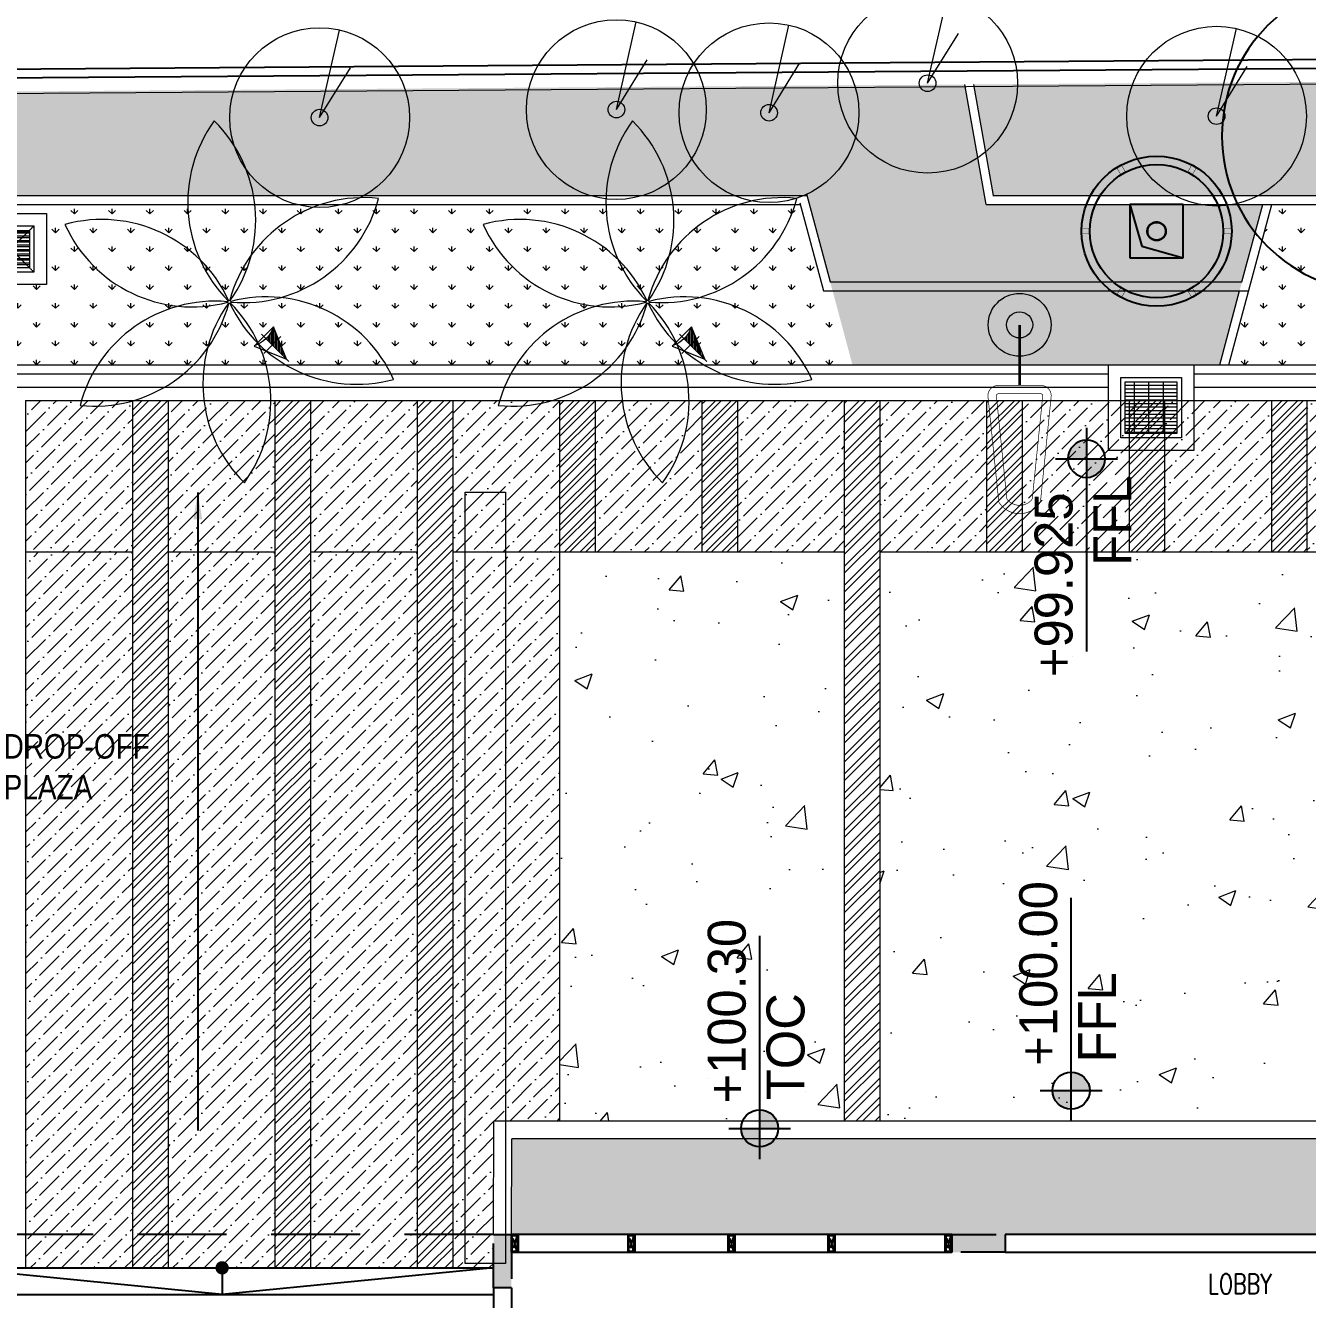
# Model space of a CAD drawing. Header units: millimetres. Extents: x 7964926 to 16080295, y -6277184 to -2986664.
# Drawn here: x 8221089 to 8235493, y -3090663 to -3076344 of the extents above; entities that cross this region are included whole.
import ezdxf

# ---------------------------------------------------------------- set-up
doc = ezdxf.new("R2010")
doc.units = ezdxf.units.MM
doc.header["$LTSCALE"] = 2000
doc.header["$MEASUREMENT"] = 0
for name, pattern in [('( Hidden )', [0.375, 0.25, -0.125]), ('1', [0, 0, 0]), ('DASHDOT', [1, 0.5, -0.25, 0, -0.25]), ('DASHED2', [0.375, 0.25, -0.125]), ('HIDDEN', [0.375, 0.25, -0.125])]:
    doc.linetypes.add(name, pattern=pattern)
for name, color, linetype in [('a-col', 8, 'DASHED2'), ('a-ele 0', 8, 'Continuous'), ('a-ele 1', 8, 'Continuous'), ('a-furniture', 37, 'Continuous'), ('a-hatch', 8, 'Continuous'), ('a-parapet', 1, 'Continuous'), ('a-stair', 1, 'Continuous'), ('a-text m', 8, 'Continuous'), ('a-wall', 8, 'Continuous'), ('L - proposed trees', 74, 'Continuous'), ('L-FL', 7, 'Continuous'), ('PS$RCP', 8, 'DASHDOT')]:
    doc.layers.add(name, color=color, linetype=linetype)
for name, color, linetype, lineweight in [('L - paving', 9, 'Continuous', 5), ('L- existing trees', 76, 'Continuous', 18), ('L-CHAMBERS', 50, 'Continuous', 5), ('L-compound wall', 7, 'Continuous', 20), ('L-ELE 2', 30, 'Continuous', 15), ('L-ELE 4', 27, 'Continuous', 9), ('L-HATCH-1', 9, 'Continuous', 5), ('L-kerb', 24, 'Continuous', 13), ('L-lights', 213, 'Continuous', 0), ('L-Paver 400x400', 250, '1', 13), ('L-SHRUBS', 96, 'Continuous', 18), ('L-TEXT', 7, 'Continuous', 20)]:
    doc.layers.add(name, color=color, linetype=linetype, lineweight=lineweight)
doc.styles.add('a-100 txt m', font='romans.shx', dxfattribs={"width": 0.75, "height": 300})
doc.styles.add('Arial narrow', font='ARIALN.TTF')
doc.styles.add('Century Gothic', font='GOTHIC.TTF')
doc.styles.add('romans', font='romans.shx', dxfattribs={"width": 0.75})
doc.styles.get("Standard").update_dxf_attribs({"font": 'romans.shx', "width": 0.75})
doc.dimstyles.new('PS$ 200', dxfattribs={"dimscale": 0, "dimtxt": 400, "dimasz": 300, "dimexe": 25, "dimexo": 10, "dimgap": 25, "dimtad": 1, "dimdec": 0, "dimrnd": 25, "dimzin": 0, "dimdsep": 46, "dimtxsty": 'romans', "dimcen": 0.09, "dimclrd": 253, "dimclre": 253, "dimclrt": 4, "dimadec": 3, "dimazin": 0, "dimtfac": 1, "dimtdec": 0, "dimtix": 1, "dimtmove": 1, "dimatfit": 3, "dimfxl": 1, "dimtolj": 1, "dimtzin": 0, "dimarcsym": 0})
pattern_1 = [(90, (4489.36, -1e-05), (-212.1320343, 212.1320343), [56.25, -368.014069]), (45, (4489.36, -1e-05), (-212.132034, 212.132034), [56.25, -243.75]), (135, (4489.36, -1e-05), (-212.132034, -212.132034), [56.25, -243.75])]
pattern_2 = [(45, (0.76, 1106.92), (66.2912607, 243.067956), [312.5, -62.5, 0, -62.5])]
pattern_3 = [(50, (0, 0), (1972.4655, -172.56837), [206.25, -2268.75]), (355, (0, 0), (-381.56617, 2068.52837), [165, -1815]), (100.451444, (164.4, -14.4), (1590.89933, 1895.95998), [175.28553, -1928.1408]), (46.1842, (0, 550), (2934.91366, -455.178), [309.375, -3403.125]), (96.635635, (244.6, 512), (2570.32035, 2678.82615), [262.9284, -2892.2128]), (351.184164, (0, 550), (2570.3203, 2678.8262), [247.5, -2722.5]), (21, (275, 412.5), (1641.4944, -1107.20195), [206.25, -2268.75]), (326, (275, 412.5), (669.11716, 1994.16262), [165, -1815]), (71.451445, (411.8, 320.2), (2310.61154, 886.96067), [175.2855, -1928.1408]), (37.5, (0, 0), (33.4396, 915.4581), [0, -1793, 0, -1842.5, 0, -1821.875]), (7.5, (0, 0), (723.44123, 1084.63221), [0, -1050.5, 0, -1751.75, 0, -694.375]), (327.5, (-613.25, 0), (1468.0117, -62.0259), [0, -687.5, 0, -2145, 0, -2846.25]), (317.5, (-888.2, 0), (1603.76197, 275.2887), [0, -893.75, 0, -1424.5, 0, -2021.25])]
pattern_4 = [(45, (0, 0), (-106.0660172, 106.0660172), []), (45, (0, 75), (-106.0660172, 106.0660172), [])]
pattern_5 = [(45, (0, 0), (-88.3883476, 88.3883476), []), (45, (0, 62.5), (-88.3883476, 88.3883476), [])]

# ---------------------------------------------------------------- blocks, each defined once
blk = doc.blocks.new('ertrt')
at = {"layer": 'L- existing trees', "color": 76, "lineweight": 5, "ltscale": 100}
for q in [(0.0672, 0.2962), (0.1038, 0.1682)]:
    blk.add_line((0, 0), q, dxfattribs=at)
blk.add_circle((0, 0), 0.3038, dxfattribs=at)
at = {"layer": 'L- existing trees', "color": 42, "lineweight": 5, "ltscale": 100}
blk.add_circle((0, 0), 0.0281, dxfattribs=at)
blk = doc.blocks.new('tree14 pp')
at = {"layer": 'L - proposed trees', "ltscale": 2000}
for radius in [1275, 143]:
    blk.add_circle((-1173, 1331), radius, dxfattribs=at)
blk = doc.blocks.new('CLUB HOUSE')
at = {"layer": 'a-hatch'}
h = blk.add_hatch(color=256, dxfattribs=at)
h.dxf.hatch_style = 1
h.paths.add_polyline_path([(8249276, -3207067), (8249076, -3207067), (8249076, -3207667), (8249276, -3207667)])
h = blk.add_hatch(color=256, dxfattribs=at)
h.dxf.hatch_style = 1
h.paths.add_polyline_path([(8254226, -3207067), (8254226, -3207267), (8254826, -3207267), (8254826, -3207067)])
at = {"layer": 'a-col'}
for points in [[(8249076, -3207067), (8249276, -3207067), (8249276, -3207667), (8249076, -3207667)], [(8254826, -3207067), (8254826, -3207267), (8254226, -3207267), (8254226, -3207067)]]:
    blk.add_lwpolyline(points, close=True, dxfattribs=at)
at = {"layer": 'a-ele 0', "linetype": 'HIDDEN', "ltscale": 0.3}
for p, q in [((8249341, -3207077), (8249286, -3207257)), ((8249341, -3207257), (8249286, -3207077)), ((8250653, -3207077), (8250598, -3207257)), ((8250653, -3207257), (8250598, -3207077)), ((8251778, -3207077), (8251723, -3207257)), ((8251778, -3207257), (8251723, -3207077)), ((8252903, -3207077), (8252848, -3207257)), ((8252903, -3207257), (8252848, -3207077)), ((8254216, -3207077), (8254161, -3207257)), ((8254216, -3207257), (8254161, -3207077))]:
    blk.add_line(p, q, dxfattribs=at)
at = {"layer": 'a-ele 0', "color": 30}
for points in [[(8249276, -3207067), (8249351, -3207067), (8249351, -3207267), (8249276, -3207267)], [(8249286, -3207077), (8249341, -3207077), (8249341, -3207257), (8249286, -3207257)], [(8250588, -3207067), (8250663, -3207067), (8250663, -3207267), (8250588, -3207267)], [(8250598, -3207077), (8250653, -3207077), (8250653, -3207257), (8250598, -3207257)], [(8251713, -3207067), (8251788, -3207067), (8251788, -3207267), (8251713, -3207267)], [(8251723, -3207077), (8251778, -3207077), (8251778, -3207257), (8251723, -3207257)], [(8252838, -3207067), (8252913, -3207067), (8252913, -3207267), (8252838, -3207267)], [(8252848, -3207077), (8252903, -3207077), (8252903, -3207257), (8252848, -3207257)], [(8254151, -3207067), (8254226, -3207067), (8254226, -3207267), (8254151, -3207267)], [(8254161, -3207077), (8254216, -3207077), (8254216, -3207257), (8254161, -3207257)]]:
    blk.add_lwpolyline(points, close=True, dxfattribs=at)
at = {"layer": 'a-ele 1', "linetype": 'HIDDEN', "ltscale": 2}
blk.add_line((8249076, -3207067), (8242976, -3207067), dxfattribs=at)
at = {"layer": 'a-ele 1', "linetype": 'HIDDEN', "ltscale": 1000}
for points in [[(8242976, -3207442), (8249076, -3207442)], [(8242976, -3207742), (8249076, -3207742)]]:
    blk.add_lwpolyline(points, dxfattribs=at)
at = {"layer": 'a-parapet'}
for points in [[(8254226, -3207067), (8249276, -3207067)], [(8249276, -3207267), (8254226, -3207267)]]:
    blk.add_lwpolyline(points, dxfattribs=at)
at = {"layer": 'a-stair'}
for p, q in [((8246026, -3207742), (8242976, -3207442)), ((8249076, -3207442), (8246026, -3207742)), ((8246026, -3207442), (8246026, -3207742))]:
    blk.add_line(p, q, dxfattribs=at)
at = {"layer": 'a-stair', "const_width": 75}
blk.add_lwpolyline([(8245993, -3207424, -1), (8246058, -3207461, -1)], format="xyb", close=True, dxfattribs=at)
at = {"layer": 'a-wall'}
for p, q in [((8249076, -3207067), (8249276, -3207067)), ((8261026, -3207067), (8254826, -3207067)), ((8254426, -3207267), (8254426, -3207267)), ((8254826, -3207267), (8260426, -3207267)), ((8249076, -3207667), (8249076, -3208492)), ((8249276, -3207667), (8249276, -3209142))]:
    blk.add_line(p, q, dxfattribs=at)
blk = doc.blocks.new('finish lvl')
h = blk.add_hatch(color=256)
edge = h.paths.add_edge_path()
edge.add_ellipse((0.0378, 0.003), major_axis=(-0.0305, 0.0305), ratio=1, start_angle=-45, end_angle=45)
edge.add_line((-0.0053, 0.003), (0.0378, 0.003))
edge.add_line((0.0378, 0.003), (0.0378, 0.0461))
edge = h.paths.add_edge_path()
edge.add_ellipse((0.0378, 0.003), major_axis=(-0.0305, 0.0305), ratio=1, start_angle=135, end_angle=225)
edge.add_line((0.0809, 0.003), (0.0378, 0.003))
edge.add_line((0.0378, 0.003), (0.0378, -0.0401))
for p, q in [((0.0378, 0.0748), (0.0378, -0.0688)), ((-0.034, 0.003), (0.4857, 0.003))]:
    blk.add_line(p, q)
blk.add_ellipse((0.0378, 0.003), major_axis=(-0.0305, 0.0305), ratio=1, start_param=1.570796326794534, end_param=7.85398163397412)
at = {"layer": 'L-FL'}
for tag, p in [('%%P0.00', (0.1256, 0.0357)), ('FIN.LVL.', (0.1075, -0.103))]:
    blk.add_attdef(tag, p, '', height=0.08, dxfattribs=at)
blk = doc.blocks.new('CHAMBERS')
at = {"layer": 'L-Paver 400x400', "true_color": 0x636466}
h = blk.add_hatch(dxfattribs=at)
h.set_pattern_fill('ANSI32', color=251, scale=135, angle=315)
h.set_pattern_definition([(0, (0.48, 1.42), (1e-14, 50.625), []), (0, (17.355, -15.46), (1e-14, 50.625), [])])
h.paths.add_polyline_path([(7999084, -3148058), (7998664, -3148058), (7998664, -3148478), (7999084, -3148478)])
at = {"layer": 'L-CHAMBERS', "color": 42}
for points in [[(7999274, -3148668), (7998474, -3148668), (7998474, -3147868), (7999274, -3147868)], [(7999134, -3148528), (7998614, -3148528), (7998614, -3148008), (7999134, -3148008)], [(7999084, -3148478), (7998664, -3148478), (7998664, -3148058), (7999084, -3148058)]]:
    blk.add_lwpolyline(points, close=True, dxfattribs=at)
at = {"layer": 'L-Paver 400x400', "color": 251, "linetype": '( Hidden )', "ltscale": 0.005, "true_color": 0x636466}
for p, q in [((7998614, -3148008), (7999134, -3148528)), ((7998614, -3148528), (7999134, -3148008))]:
    blk.add_line(p, q, dxfattribs=at)
blk = doc.blocks.new('A$C3B983C50')
at = {"layer": 'PS$RCP', "linetype": 'ByBlock', "const_width": 5}
for points in [[(-396, 746), (-349, 665)], [(396, 746), (349, 665)], [(-448, 716), (-401, 635)], [(448, 716), (401, 635)], [(-844, 30), (-750, 30)], [(844, 30), (750, 30)], [(-844, -30), (-750, -30)], [(844, -30), (750, -30)], [(-448, -716), (-401, -635)], [(-396, -746), (-349, -665)], [(396, -746), (349, -665)], [(448, -716), (401, -635)]]:
    blk.add_lwpolyline(points, dxfattribs=at)
at = {"layer": 'PS$RCP', "color": 47, "linetype": 'ByBlock'}
blk.add_lwpolyline([(-300, -300), (300, -300), (300, 300), (-300, 300)], close=True, dxfattribs=at)
blk.add_lwpolyline([(-300, 300), (-167, -169), (300, -300)], dxfattribs=at)
at = {"layer": 'PS$RCP', "linetype": 'Continuous'}
for radius in [844, 750]:
    blk.add_circle((0, 0), radius, dxfattribs=at)
at = {"layer": 'PS$RCP', "color": 47, "linetype": 'ByBlock'}
for radius in [105, 100]:
    blk.add_circle((0, 0), radius, dxfattribs=at)
blk = doc.blocks.new('cb 1')
at = {"layer": 'L-Paver 400x400', "true_color": 0x636466}
h = blk.add_hatch(dxfattribs=at)
h.set_pattern_fill('GRATE', color=251, scale=1300)
h.paths.add_polyline_path([(8080578, -3139540), (8079998, -3139540), (8079998, -3140120), (8080578, -3140120)])
at = {"layer": 'L-CHAMBERS', "color": 8}
blk.add_lwpolyline([(8079808, -3140310), (8080768, -3140310), (8080768, -3139350), (8079808, -3139350)], close=True, dxfattribs=at)
at = {"layer": 'L-CHAMBERS', "color": 37}
for points in [[(8079948, -3140170), (8080628, -3140170), (8080628, -3139490), (8079948, -3139490)], [(8079998, -3140120), (8080578, -3140120), (8080578, -3139540), (8079998, -3139540)]]:
    blk.add_lwpolyline(points, close=True, dxfattribs=at)
blk = doc.blocks.new('street light')
at = {"color": 6, "const_width": 7.65, "elevation": 0}
for points in [[(2710614, 3155396), (2709433, 3155516, 0.453669), (2709303, 3155402), (2709303, 3154921, 0.453669), (2709433, 3154807), (2710614, 3154928)], [(2710581, 3155304), (2709421, 3155422, 0.466706), (2709397, 3155402), (2709397, 3154921, 0.466706), (2709421, 3154901), (2710581, 3155019)], [(2710614, 3154928, 0.558552), (2710614, 3155396)], [(2710581, 3155019, 0.489568), (2710581, 3155304, 0.489568)]]:
    blk.add_lwpolyline(points, format="xyb", dxfattribs=at)
at = {"color": 6, "const_width": 30.6, "elevation": 0}
blk.add_lwpolyline([(2709303, 3155162), (2708622, 3155162)], dxfattribs=at)
at = {"color": 6}
for radius in [353, 147]:
    blk.add_circle((2708622, 3155162, 0), radius, dxfattribs=at)
blk = doc.blocks.new('Shrub uplighter')
h = blk.add_hatch()
h.set_pattern_fill('ANSI31', color=256, scale=344.25, style=0)
h.set_pattern_definition([(45, (-3501134.188, -320471.352), (-30.4276887, 30.4276887), [])])
edge = h.paths.add_edge_path()
edge.add_arc((1745, 0), 876, 153.0889, 180)
edge.add_line((869, 0), (27, 0))
edge.add_line((27, 0), (963, 397))
blk.add_lwpolyline([(27, 0), (963, 397), (963, -399)], close=True)
for points in [[(963, -399), (963, 397)], [(-67, 0), (1058, 0)], [(608, -355), (608, 355)]]:
    blk.add_lwpolyline(points)
blk.add_arc((1745, 0), 876, 153.0889, 206.9111)
blk = doc.blocks.new('plam 1')
at = {"layer": 'L- existing trees'}
blk.add_circle((18691.2433, 10681.5031), 0.0126, dxfattribs=at)
for centre, major_axis, start_param, end_param in [((18692.1848, 10682.0071), (-0.7552, 0.7552), -0.142479, 1.26504), ((18690.5995, 10682.3586), (-0.7571, 0.7571), 3.0131, 4.416231), ((18691.2776, 10682.5705), (-0.7552, 0.7552), 0.904718, 2.312237), ((18690.1805, 10681.3733), (-0.7571, 0.7571), 4.060297, 5.463429), ((18692.1505, 10680.9397), (-0.7552, 0.7552), -1.189677, 0.217842), ((18691.6623, 10682.4884), (-0.7571, 0.7571), 1.965902, 3.369034), ((18690.8243, 10680.5177), (-0.7571, 0.7571), -1.175691, 0.227441), ((18690.3361, 10682.0665), (-0.7552, 0.7552), 1.951916, 3.359435), ((18691.8871, 10680.6476), (-0.7571, 0.7571), -0.128493, 1.274639), ((18690.3017, 10680.9991), (-0.7552, 0.7552), 2.999113, 4.406632), ((18691.209, 10680.4357), (-0.7552, 0.7552), 4.046311, 5.45383), ((18692.3061, 10681.6329), (-0.7571, 0.7571), 0.918705, 2.321836)]:
    blk.add_ellipse(centre, major_axis=major_axis, ratio=1, start_param=start_param, end_param=end_param, dxfattribs=at)

msp = doc.modelspace()

# ---------------------------------------------------------------- hatches: boundary and pattern name
at = {"layer": 'L - paving'}
h = msp.add_hatch(dxfattribs=at)
h.set_pattern_fill('ANSI36', color=37, scale=1000)
h.set_pattern_definition(pattern_2)
h.paths.add_polyline_path([(8221940.6, -3080558.1), (8221088.6, -3080558.1), (8221088.6, -3082260), (8222288.6, -3082260), (8222288.8, -3080558.1), (8222048.7, -3080558.1)])
h = msp.add_hatch(dxfattribs=at)
h.set_pattern_fill('ANSI36', color=37, scale=1000)
h.set_pattern_definition(pattern_2)
h.paths.add_polyline_path([(8223888.6, -3080558.1), (8222688.6, -3080558.1), (8222688.6, -3082260), (8223888.6, -3082260)])
h = msp.add_hatch(dxfattribs=at)
h.set_pattern_fill('ANSI36', color=37, scale=1000)
h.set_pattern_definition(pattern_2)
h.paths.add_polyline_path([(8225488.6, -3080558.1), (8224288.6, -3080558.1), (8224288.6, -3082260), (8225488.6, -3082260)])
h = msp.add_hatch(dxfattribs=at)
h.set_pattern_fill('ANSI36', color=37, scale=1000)
h.set_pattern_definition(pattern_2)
h.paths.add_polyline_path([(8227088.6, -3080558.1), (8225888.6, -3080558.1), (8225888.6, -3082260), (8227088.6, -3082260)])
h = msp.add_hatch(dxfattribs=at)
h.set_pattern_fill('ANSI36', color=37, scale=1000)
h.set_pattern_definition(pattern_2)
h.paths.add_polyline_path([(8228688.6, -3080558.1), (8227488.6, -3080558.1), (8227488.6, -3082260), (8228688.6, -3082260)])
h = msp.add_hatch(dxfattribs=at)
h.set_pattern_fill('ANSI36', color=37, scale=1000)
h.set_pattern_definition(pattern_2)
h.paths.add_polyline_path([(8230288.6, -3080558.1), (8229088.6, -3080558.1), (8229088.6, -3082260), (8230288.6, -3082260)])
h = msp.add_hatch(dxfattribs=at)
h.set_pattern_fill('ANSI36', color=37, scale=1000)
h.set_pattern_definition(pattern_2)
h.paths.add_polyline_path([(8231888.6, -3080558.1), (8230688.6, -3080558.1), (8230688.6, -3082260), (8231888.6, -3082260)])
h = msp.add_hatch(dxfattribs=at)
h.set_pattern_fill('ANSI36', color=37, scale=1000)
h.set_pattern_definition(pattern_2)
h.paths.add_polyline_path([(8233488.6, -3080558.1), (8232288.6, -3080558.1), (8232288.6, -3082260), (8233488.6, -3082260)])
h = msp.add_hatch(dxfattribs=at)
h.set_pattern_fill('ANSI36', color=37, scale=1000)
h.set_pattern_definition(pattern_2)
h.paths.add_polyline_path([(8233888.6, -3082260), (8235088.6, -3082260), (8235088.6, -3080558.1), (8233888.6, -3080558.1)])
h = msp.add_hatch(dxfattribs=at)
h.set_pattern_fill('ANSI36', color=37, scale=1000)
h.set_pattern_definition(pattern_2)
h.paths.add_polyline_path([(8235488.6, -3082260), (8236688.6, -3082260), (8236688.6, -3080558.1), (8235488.6, -3080558.1)])
h = msp.add_hatch(dxfattribs=at)
h.set_pattern_fill('ANSI36', color=256, scale=1000)
h.set_pattern_definition([(45, (8147220.79, -3159632.72), (66.29126, 243.06796), [312.5, -62.5, 0, -62.5])])
h.paths.add_polyline_path([(8222288.6, -3082260), (8221088.6, -3082260), (8221088.6, -3090310.1), (8222288.6, -3090310.1)])
h = msp.add_hatch(dxfattribs=at)
h.set_pattern_fill('ANSI36', color=256, scale=1000)
h.set_pattern_definition([(45, (8148820.79, -3159632.72), (66.29126, 243.06796), [312.5, -62.5, 0, -62.5])])
edge = h.paths.add_edge_path()
edge.add_line((8222699, -3090310.1), (8223899, -3090310.1))
edge.add_line((8223888.6, -3090310.1), (8223888.6, -3082260))
edge.add_line((8223888.6, -3082260), (8222688.6, -3082260))
edge.add_line((8222688.6, -3082260), (8222688.6, -3090310.1))
h = msp.add_hatch(dxfattribs=at)
h.set_pattern_fill('ANSI36', color=256, scale=1000)
h.set_pattern_definition([(45, (8150420.79, -3159632.72), (66.29126, 243.06796), [312.5, -62.5, 0, -62.5])])
edge = h.paths.add_edge_path()
edge.add_line((8224288.6, -3082267.5), (8224288.6, -3090310.1))
edge.add_line((8224288.6, -3090310.1), (8225488.6, -3090310.1))
edge.add_line((8225488.6, -3090310.1), (8225488.6, -3082260))
edge.add_line((8225488.6, -3082260), (8224288.6, -3082260))
h = msp.add_hatch(dxfattribs=at)
h.set_pattern_fill('ANSI36', color=256, scale=1000)
h.set_pattern_definition([(45, (8152020.79, -3159632.72), (66.29126, 243.06796), [312.5, -62.5, 0, -62.5])])
h.paths.add_polyline_path([(8226479.6, -3088658.1), (8227088.6, -3088658.1), (8227088.6, -3082317.2), (8226479.6, -3082317.2)])
edge = h.paths.add_edge_path()
edge.add_line((8226469.5, -3088658.1), (8226469.5, -3082317.2))
edge.add_line((8226029.6, -3082317.2), (8225888.6, -3082317.2))
edge.add_line((8225888.6, -3082317.2), (8225888.6, -3090310.1))
edge.add_line((8225888.6, -3090310.1), (8226349, -3090310.1))
edge.add_line((8226349, -3090310.1), (8226349, -3090258.5))
edge.add_line((8226349, -3090258.5), (8226351.9, -3088658.1))
h = msp.add_hatch(dxfattribs=at)
h.set_pattern_fill('AR-CONC', color=252, scale=275)
h.set_pattern_definition(pattern_3)
edge = h.paths.add_edge_path()
edge.add_line((8227088.6, -3088658.1), (8230285.6, -3088658.1))
edge.add_line((8230285.6, -3088658.1), (8230292, -3082260))
edge.add_line((8230292, -3082260), (8227088.6, -3082260))
edge.add_line((8227088.6, -3082260), (8227088.6, -3088644))
h = msp.add_hatch(dxfattribs=at)
h.set_pattern_fill('AR-CONC', color=252, scale=275)
h.set_pattern_definition(pattern_3)
h.paths.add_polyline_path([(8230688.6, -3088658.1), (8236685.9, -3088658.1), (8236692, -3082260), (8230688.6, -3082260)])
at = {"layer": 'L-HATCH-1'}
h = msp.add_hatch(dxfattribs=at)
h.set_pattern_fill('STEEL', color=26, scale=1200)
h.set_pattern_definition(pattern_4)
h.paths.add_polyline_path([(8222688.6, -3080558.1), (8222288.6, -3080558.1), (8222288.6, -3090308.5), (8222688.6, -3090308.5)])
h = msp.add_hatch(dxfattribs=at)
h.set_pattern_fill('STEEL', color=26, scale=1200)
h.set_pattern_definition(pattern_4)
h.paths.add_polyline_path([(8224288.6, -3080558.1), (8223888.6, -3080558.1), (8223888.6, -3090308.5), (8224288.6, -3090308.5)])
h = msp.add_hatch(dxfattribs=at)
h.set_pattern_fill('STEEL', color=26, scale=1200)
h.set_pattern_definition(pattern_4)
h.paths.add_polyline_path([(8225888.6, -3080558.1), (8225488.6, -3080558.1), (8225488.6, -3090308.5), (8225888.6, -3090308.5)])
h = msp.add_hatch(dxfattribs=at)
h.set_pattern_fill('STEEL', color=26, scale=1000)
h.set_pattern_definition(pattern_5)
h.paths.add_polyline_path([(8227488.6, -3080558.1), (8227088.6, -3080558.1), (8227088.6, -3082260), (8227488.6, -3082260)])
h = msp.add_hatch(dxfattribs=at)
h.set_pattern_fill('STEEL', color=26, scale=1000)
h.set_pattern_definition(pattern_5)
h.paths.add_polyline_path([(8229088.6, -3080558.1), (8228688.6, -3080558.1), (8228688.6, -3082260), (8229088.6, -3082260)])
h = msp.add_hatch(dxfattribs=at)
h.set_pattern_fill('STEEL', color=26, scale=1200)
h.set_pattern_definition(pattern_4)
h.paths.add_polyline_path([(8230688.6, -3080558.1), (8230288.6, -3080558.1), (8230288.6, -3088658.1), (8230688.6, -3088658.1)])
h = msp.add_hatch(dxfattribs=at)
h.set_pattern_fill('STEEL', color=26, scale=1000)
h.set_pattern_definition(pattern_5)
h.paths.add_polyline_path([(8232288.6, -3080558.1), (8231888.6, -3080558.1), (8231888.6, -3082260), (8232288.6, -3082260)])
h = msp.add_hatch(dxfattribs=at)
h.set_pattern_fill('STEEL', color=26, scale=1000)
h.set_pattern_definition(pattern_5)
h.paths.add_polyline_path([(8233888.6, -3080558.1), (8233488.6, -3080558.1), (8233488.6, -3082260), (8233888.6, -3082260)])
h = msp.add_hatch(dxfattribs=at)
h.set_pattern_fill('STEEL', color=26, scale=1000)
h.set_pattern_definition(pattern_5)
h.paths.add_polyline_path([(8235488.6, -3080558.1), (8235088.6, -3080558.1), (8235088.6, -3082260), (8235488.6, -3082260)])
at = {"layer": 'L-SHRUBS'}
h = msp.add_hatch(dxfattribs=at)
h.set_pattern_fill('GRASS', color=256, scale=300)
h.set_pattern_definition(pattern_1)
h.paths.add_polyline_path([(8252627.5, -3076851.8), (8231743.6, -3077004.9), (8231965.9, -3078255.1), (8252377.9, -3078255.1)])
h = msp.add_hatch(dxfattribs=at)
h.set_pattern_fill('GRASS', color=256, scale=300)
h.set_pattern_definition(pattern_1)
h.paths.add_polyline_path([(8231642.1, -3077005.7), (8215024, -3077127.5), (8214695, -3078355.1), (8208825.7, -3078355.1), (8209308.8, -3080158.1), (8216696.6, -3080158.1), (8217206.5, -3078255.1), (8229870.7, -3078255.1), (8230380.6, -3080158.1), (8234507.6, -3080158.1), (8234990.7, -3078355.1), (8231882.1, -3078355.1)])
h = msp.add_hatch(dxfattribs=at)
h.set_pattern_fill('GRASS', color=256, scale=300)
h.set_pattern_definition(pattern_1)
h.paths.add_polyline_path([(8220521.2, -3079155.1), (8220521.2, -3078355.1), (8217283.2, -3078355.1), (8216800.1, -3080158.1), (8230277.1, -3080158.1), (8229793.9, -3078355.1), (8221321.2, -3078355.1), (8221321.2, -3079155.1)])
h = msp.add_hatch(dxfattribs=at)
h.set_pattern_fill('GRASS', color=256, scale=300)
h.set_pattern_definition(pattern_1)
h.paths.add_polyline_path([(8249249.6, -3078355.1), (8235094.2, -3078355.1), (8234611.1, -3080158.1), (8249732.7, -3080158.1)])
h = msp.add_hatch(dxfattribs=at)
h.set_pattern_fill('GRASS', color=256, scale=200)
h.paths.add_polyline_path([(8256150, -3088858.1), (8226550, -3088858.1), (8226549, -3089933.5), (8238296.9, -3089933.5), (8238296.9, -3090308.5), (8256149, -3090308.5)])

# ---------------------------------------------------------------- linework, layer by layer
at = {"layer": 'L-compound wall', "color": 7, "lineweight": 25}
msp.add_line((8269440.1, -3076578.6), (8175894.2, -3077264.4), dxfattribs=at)
at = {"layer": 'L-compound wall'}
msp.add_line((8269440.1, -3076753.6), (8175895, -3077439.4), dxfattribs=at)
at = {"layer": 'L-compound wall', "lineweight": 25}
msp.add_lwpolyline([(8175893.6, -3077164.4), (7980862.9, -3077508.1), (7978305.1, -3097896.6), (7976331, -3114636.5), (7971810.4, -3151672.1), (7992932.7, -3151954.5), (8024764.8, -3151685.3), (8063758.7, -3151406.3), (8108734.3, -3151866.2), (8174287, -3153237), (8175095.3, -3114965), (8270296.8, -3115122.4), (8270280, -3116338.9), (8274728.9, -3116451.3), (8275279.4, -3076529.7), (8270829.8, -3076468.4)], close=True, dxfattribs=at)
msp.add_lwpolyline([(8270829.9, -3076468.4), (8270829.9, -3076468.4), (8175893.7, -3077164.4), (7980863.1, -3077508.1), (7978305.3, -3097896.6), (7976331.1, -3114636.5), (7971810.5, -3151672.1), (7992932.9, -3151954.5), (8024764.9, -3151685.3), (8063758.8, -3151406.3), (8108734.4, -3151866.2), (8174287.1, -3153237), (8175095.4, -3114965), (8270296.9, -3115122.4), (8270280.1, -3116338.9)], dxfattribs=at)
at = {"layer": 'L-ELE 2'}
for p, q in [((8220688.6, -3080258.1), (8233256.9, -3080258.1)), ((8234216.7, -3080258.1), (8248528.5, -3080258.1)), ((8220688.6, -3080408.1), (8233256.9, -3080408.1)), ((8234216.7, -3080408.1), (8248528.5, -3080408.1)), ((8226346.9, -3089933.5), (8226351.9, -3088658.1)), ((8256349, -3088658.1), (8226351.9, -3088658.1)), ((8226546.9, -3089934.3), (8226551.1, -3088858.1)), ((8256149, -3088858.1), (8226551.1, -3088858.1))]:
    msp.add_line(p, q, dxfattribs=at)
at = {"layer": 'L-ELE 4'}
for p, q in [((8221088.6, -3080558.1), (8248528.5, -3080558.1)), ((8221088.6, -3082260), (8222288.6, -3082260)), ((8222688.6, -3082260), (8223888.6, -3082260)), ((8224288.6, -3082260), (8225488.6, -3082260)), ((8225888.6, -3082260), (8230288.6, -3082260)), ((8230288.6, -3082317.2), (8230288.6, -3088658.1)), ((8230688.6, -3082260), (8243088.6, -3082260)), ((8230688.6, -3082317.2), (8230688.6, -3088658.1))]:
    msp.add_line(p, q, dxfattribs=at)
for points in [[(8221088.6, -3080558.1), (8221088.6, -3090308.5)], [(8222288.6, -3080558.1), (8222288.6, -3090308.5)], [(8222688.6, -3080558.1), (8222688.6, -3090308.5)], [(8223888.6, -3080558.1), (8223888.6, -3090308.5)], [(8224288.6, -3080558.1), (8224288.6, -3090308.5)], [(8225488.6, -3080558.1), (8225488.6, -3090308.5)], [(8225888.6, -3080558.1), (8225888.6, -3090308.5)], [(8227088.6, -3080558.1), (8227088.6, -3088658.1)], [(8227488.6, -3080558.1), (8227488.6, -3082260)], [(8228688.6, -3080558.1), (8228688.6, -3082260)], [(8229088.6, -3080558.1), (8229088.6, -3082260)], [(8229088.6, -3080558.1), (8229088.6, -3082260)], [(8230288.6, -3080558.1), (8230288.6, -3082315.3)], [(8230688.6, -3080558.1), (8230688.6, -3082315.3)], [(8231888.6, -3080558.1), (8231888.6, -3082260)], [(8233488.6, -3080558.1), (8233488.6, -3082260)], [(8233888.6, -3080558.1), (8233888.6, -3082260)], [(8235088.6, -3080558.1), (8235088.6, -3082260)], [(8235488.6, -3080558.1), (8235488.6, -3082260)]]:
    msp.add_lwpolyline(points, dxfattribs=at)
at = {"layer": 'L-HATCH-1', "color": 26}
msp.add_lwpolyline([(8232288.6, -3080558.1), (8232288.6, -3082260)], dxfattribs=at)
at = {"layer": 'L-kerb'}
for p, q in [((8231882.1, -3078355.1), (8231642.1, -3077005.7)), ((8231965.9, -3078255.1), (8231743.6, -3077004.9)), ((8217206.5, -3078255.1), (8229865.3, -3078255.1)), ((8229865.3, -3078235.1), (8230130.6, -3079225.1)), ((8231958.9, -3078255.1), (8252377.9, -3078255.1)), ((8217283.6, -3078355.1), (8229788.6, -3078355.1)), ((8229788.6, -3078335.1), (8230053.9, -3079325.1)), ((8231882.1, -3078355.1), (8252461.7, -3078355.1)), ((8234611.1, -3080158.1), (8235094.2, -3078355.1)), ((8234757.6, -3079225.1), (8234990.7, -3078355.1)), ((8230130.6, -3079225.1), (8234757.6, -3079225.1)), ((8230053.9, -3079325.1), (8234834.3, -3079325.1)), ((8234507.6, -3080158.1), (8234730.8, -3079325.1)), ((8154341.2, -3080158.1), (8267856.9, -3080158.1))]:
    msp.add_line(p, q, dxfattribs=at)
at = {"layer": 'L-SHRUBS', "color": 8}
msp.add_lwpolyline([(8226029.6, -3081588.1), (8226479.6, -3081588.1), (8226479.6, -3090258.5), (8226029.6, -3090258.5)], close=True, dxfattribs=at)

# ---------------------------------------------------------------- block references
at = {"layer": 'a-furniture'}
msp.add_blockref('CLUB HOUSE', (-22728.8, 117133.9), dxfattribs=at)
at = {"layer": 'L - proposed trees', "color": 1, "xscale": -1.377, "yscale": 1.377, "zscale": 1.377, "rotation": 59.99999999999987}
msp.add_blockref('tree14 pp', (8237067.3, -3079899.9), dxfattribs=at)
at = {"layer": 'L- existing trees', "color": 76, "xscale": 3325.365938783046, "yscale": 3325.365938783046, "zscale": 3325.365938783046}
for p in [(8231225.3, -3076990.8), (8227727.2, -3077287.7), (8224392.7, -3077377.7), (8229443, -3077322.8), (8234472.3, -3077361.3)]:
    msp.add_blockref('ertrt', p, dxfattribs=at)
at = {"layer": 'L- existing trees', "xscale": 1466.902106434599, "yscale": 1466.902106434599, "zscale": 1466.902106434599, "rotation": 77.25277453061463}
for p in [(17456073.1, -33279202.7), (17460773.1, -33279202.7), (17470333.1, -33279311.6)]:
    msp.add_blockref('plam 1', p, dxfattribs=at)
at = {"layer": 'L-CHAMBERS', "color": 8}
msp.add_blockref('CHAMBERS', (222047.9, 69412.9), dxfattribs=at)
at = {"layer": 'L-CHAMBERS', "color": 8, "xscale": -1}
msp.add_blockref('cb 1', (16314024.4, 59191.5), dxfattribs=at)
at = {"layer": 'L-FL', "ltscale": 0.5}
ref = msp.add_blockref('finish lvl', (8233025.1, -3081030.4), dxfattribs=dict(at, xscale=-4835.364000016558, yscale=4835.364000016558, zscale=4835.364000016558, rotation=89.99978946303173))
ref.add_attrib('FIN.LVL.', 'FFL', (8233514.2, -3082416.4, 0), dxfattribs={"ltscale": 0.5, "height": 426.24, "rotation": 89.99979, "style": 'Century Gothic'})
ref.add_attrib('%%P0.00', '+99.925', (8232853.4, -3083667.8), dxfattribs={"ltscale": 0.5, "height": 426.24, "rotation": 89.99979, "style": 'Century Gothic'})
ref = msp.add_blockref('finish lvl', (8232852.8, -3088498.9), dxfattribs=dict(at, xscale=4835.364000016558, yscale=4835.364000016558, zscale=4835.364000016558, rotation=90.00021053696821))
ref.add_attrib('FIN.LVL.', 'FFL', (8233342, -3087998.7, 0), dxfattribs={"ltscale": 0.5, "height": 426.24, "rotation": 90.00021, "style": 'Century Gothic'})
ref.add_attrib('%%P0.00', '+100.00', (8232681.1, -3088037.1), dxfattribs={"ltscale": 0.5, "height": 426.24, "rotation": 90.00021, "style": 'Century Gothic'})
ref = msp.add_blockref('finish lvl', (8229352.3, -3088923.9), dxfattribs=dict(at, xscale=4835.364000016558, yscale=4835.364000016558, zscale=4835.364000016558, rotation=90.00021053696821))
ref.add_attrib('FIN.LVL.', 'TOC', (8229841.5, -3088423.8, 0), dxfattribs={"ltscale": 0.5, "height": 426.24, "rotation": 90.00021, "style": 'Century Gothic'})
ref.add_attrib('%%P0.00', '+100.30', (8229180.6, -3088462.1), dxfattribs={"ltscale": 0.5, "height": 426.24, "rotation": 90.00021, "style": 'Century Gothic'})
at = {"layer": 'L-lights', "linetype": 'ByBlock', "extrusion": (-7.73758e-09, -8.0556e-09, 1), "rotation": 269.9985822399502}
msp.add_blockref('street light', (5077164, -371007.6, 0), dxfattribs=at)
at = {"layer": 'L-lights', "color": 6, "xscale": -0.3865931111449182, "yscale": 0.3865931111449182, "zscale": 0.3865931111449182, "rotation": 315.000000985152}
for p in [(8224027.4, -3080099.8), (8228727.4, -3080099.8)]:
    msp.add_blockref('Shrub uplighter', p, dxfattribs=at)
at = {"layer": 'PS$RCP', "color": 7}
msp.add_blockref('A$C3B983C50', (8233798.2, -3078655.1), dxfattribs=at)

# ---------------------------------------------------------------- texts
at = {"layer": 'a-text m', "insert": (8234375.5, -3090377.3), "char_height": 225, "attachment_point": 1, "style": 'a-100 txt m'}
msp.add_mtext_dynamic_manual_height_columns('LOBBY', width=22375, gutter_width=1, heights=[0], dxfattribs=at)
at = {"layer": 'L-TEXT', "color": 0, "insert": (8220840.9, -3084308.4), "char_height": 275, "width": 17115.75, "attachment_point": 1, "style": 'Arial narrow'}
msp.add_mtext('DROP-OFF\\PPLAZA', dxfattribs=at)

# ---------------------------------------------------------------- leaders
at = {"color": 7, "linetype": 'Continuous', "ltscale": 100}
msp.add_leader([(8223023.4, -3081593.1), (8223023.4, -3088764.1)], dimstyle='PS$ 200', override={"dimscale": 1, "dimtad": 0, "dimarcsym": 2}, dxfattribs=at)

doc.saveas('drawing.dxf')
